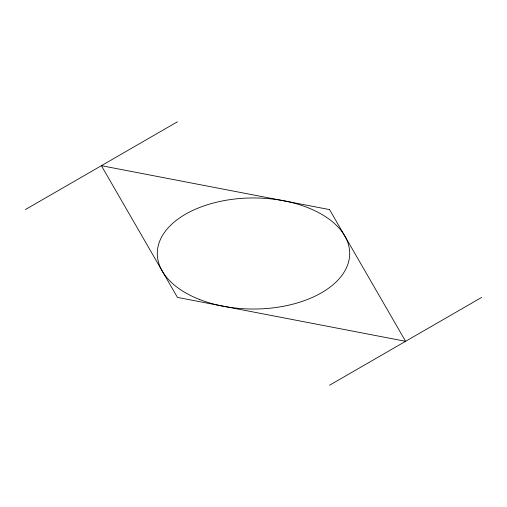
<?xml version="1.0" encoding="UTF-8"?>
<svg xmlns="http://www.w3.org/2000/svg" width="507" height="507" viewBox="0 0 507 507"><rect width="100%" height="100%" fill="white"/><g stroke="black" fill="none" stroke-linecap="round" stroke-linejoin="round"><path stroke-width="0.76" d="M25.35 209.594L177.45 121.781M329.55 385.219L481.65 297.406M329.55 209.594L101.4 165.688L177.45 297.406L405.6 341.312L329.55 209.594M199.581 299.491A96.197 55.536 0 0 0 349.45 257.461A96.197 55.536 0 0 0 211.47 203.541A96.197 55.536 0 0 0 199.581 299.491"/></g></svg>
